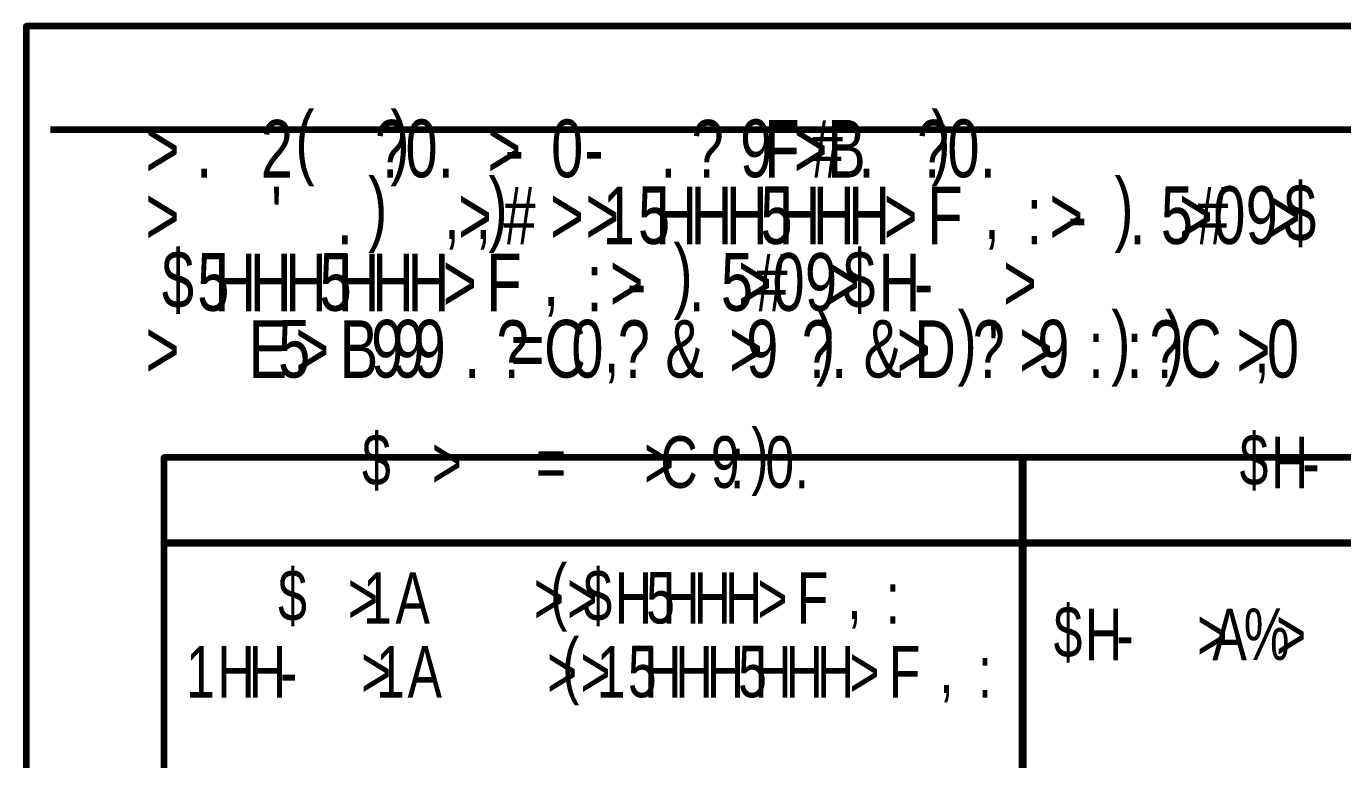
# Model space of a CAD drawing. Header units: inches. Extents: x 19 to 378, y -1 to 556.
# Drawn here: x 19 to 163.7, y 315 to 395.6 of the extents above; entities that cross this region are included whole.
import ezdxf

# ---------------------------------------------------------------- set-up
doc = ezdxf.new("R2010")
doc.units = ezdxf.units.IN
doc.layers.add('P', color=250, linetype='CONTINUOUS', lineweight=100)
doc.layers.add('Text', color=250, linetype='CONTINUOUS', lineweight=100)
doc.styles.get("Standard").update_dxf_attribs({"font": 'txt', "width": 0.75})

msp = doc.modelspace()

# ---------------------------------------------------------------- linework, layer by layer
at = {"layer": 'P', "color": 0, "linetype": 'CONTINUOUS'}
for points in [[(19, 216.11), (255, 216.11), (255, 395.56), (19, 395.56), (19, 216.11)], [(21.67, 384.22), (252.33, 384.22)], [(34.11, 338.89), (128.44, 338.89), (128.44, 348.22), (34.11, 348.22), (34.11, 338.89)], [(128.56, 338.89), (222.89, 338.89), (222.89, 348.22), (128.56, 348.22), (128.56, 338.89)], [(34.11, 310.56), (128.44, 310.56), (128.44, 338.78), (34.11, 338.78), (34.11, 310.56)], [(128.56, 310.56), (222.89, 310.56), (222.89, 338.78), (128.56, 338.78), (128.56, 310.56)]]:
    msp.add_lwpolyline(points, dxfattribs=at)

# ---------------------------------------------------------------- texts
at = {"layer": 'Text', "color": 0, "linetype": 'CONTINUOUS', "attachment_point": 4}
for s, insert, char_height, width in [('{\\fFutura|b1|i0|c1|p15;}', (99.78, 392.56), 5.6667, 6), ('{\\fFutura|b1|i0|c1|p15;}', (102.67, 392.56), 5.6667, 6), ('{\\fFutura|b1|i0|c1|p15;}', (105.11, 392.56), 5.6667, 6), ('{\\fFutura|b1|i0|c1|p15;}', (108.11, 392.56), 5.6667, 6), ('{\\fFutura|b1|i0|c1|p15;}', (111.67, 392.56), 5.6667, 6), ('{\\fFutura|b1|i0|c1|p15;}', (114.33, 392.56), 5.6667, 6), ('{\\fFutura|b1|i0|c1|p15;}', (117.67, 392.56), 5.6667, 6), ('{\\fFutura|b1|i0|c1|p15;}', (119.22, 392.56), 5.6667, 6), ('{\\fFutura|b1|i0|c1|p15;}', (122.89, 392.56), 5.6667, 6), ('{\\fFutura|b1|i0|c1|p15;}', (126.89, 392.56), 5.6667, 6), ('{\\fFutura|b1|i0|c1|p15;}', (131.67, 392.56), 5.6667, 6), ('{\\fFutura|b1|i0|c1|p15;}', (134.78, 392.56), 5.6667, 6), ('{\\fFutura|b1|i0|c1|p15;}', (137.89, 392.56), 5.6667, 6), ('{\\fFutura|b1|i0|c1|p15;}', (140.89, 392.56), 5.6667, 6), ('{\\fFutura|b1|i0|c1|p15;}', (144.44, 392.56), 5.6667, 6), ('{\\fFutura|b1|i0|c1|p15;}', (146, 392.56), 5.6667, 6), ('{\\fFutura|b1|i0|c1|p15;}', (148.78, 392.56), 5.6667, 6), ('{\\fFutura|b1|i0|c1|p15;}', (150.33, 392.56), 5.6667, 6), ('{\\fFutura|b1|i0|c1|p15;}', (153.89, 392.56), 5.6667, 6), ('{\\fFutura|b1|i0|c1|p15;}', (157.44, 392.56), 5.6667, 6), ('{\\fFutura|b1|i0|c1|p15;}', (160.22, 392.56), 5.6667, 6), ('{\\fFutura|b1|i0|c1|p15;}', (161.67, 392.56), 5.6667, 6), ('{\\fFutura|b0|i0|c1|p15;(}', (48.56, 382.11), 6.3333, 6.6667), ('{\\fFutura|b0|i0|c1|p15;)}', (59, 382.11), 6.3333, 6.6667), ('{\\fFutura|b0|i0|c1|p15;)}', (118.44, 382.11), 6.3333, 6.6667), ('{\\fFutura|b0|i0|c1|p15;2}', (44.78, 382.11), 6.3333, 6.6667), ('{\\fFutura|b0|i0|c1|p15;?}', (57.33, 382.11), 6.3333, 6.6667), ('{\\fFutura|b0|i0|c1|p15;0}', (60.67, 382.11), 6.3333, 6.6667), ('{\\fFutura|b0|i0|c1|p15;0}', (76.67, 382.11), 6.3333, 6.6667), ('{\\fFutura|b0|i0|c1|p15;?}', (92.11, 382.11), 6.3333, 6.6667), ('{\\fFutura|b0|i0|c1|p15;9}', (97.44, 382.11), 6.3333, 6.6667), ('{\\fFutura|b0|i0|c1|p15;F}', (100.11, 382.11), 6.3333, 6.6667), ('{\\fFutura|b0|i0|c1|p15;#}', (105.22, 382.11), 6.3333, 6.6667), ('{\\fFutura|b0|i0|c1|p15;B}', (107, 382.11), 6.3333, 6.6667), ('{\\fFutura|b0|i0|c1|p15;?}', (116.89, 382.11), 6.3333, 6.6667), ('{\\fFutura|b0|i0|c1|p15;0}', (120.22, 382.11), 6.3333, 6.6667), ('{\\fFutura|b0|i0|c1|p15;>}', (32.11, 382.11), 6.3333, 6.6667), ('{\\fFutura|b0|i0|c1|p15;>}', (69.67, 382.11), 6.3333, 6.6667), ('{\\fFutura|b0|i0|c1|p15;>}', (103.33, 382.11), 6.3333, 6.6667), ('{\\fFutura|b0|i0|c1|p15;}', (28.22, 382.11), 6.3333, 6.6667), ('{\\fFutura|b0|i0|c1|p15;}', (34, 382.11), 6.3333, 6.6667), ('{\\fFutura|b0|i0|c1|p15;}', (41.11, 382.11), 6.3333, 6.6667), ('{\\fFutura|b0|i0|c1|p15;}', (50.78, 382.11), 6.3333, 6.6667), ('{\\fFutura|b0|i0|c1|p15;}', (54.44, 382.11), 6.3333, 6.6667), ('{\\fFutura|b0|i0|c1|p15;}', (67.78, 382.11), 6.3333, 6.6667), ('{\\fFutura|b0|i0|c1|p15; }', (85.44, 382.11), 6.3333, 6.6667), ('{\\fFutura|b0|i0|c1|p15;}', (93.78, 382.11), 6.3333, 6.6667), ('{\\fFutura|b0|i0|c1|p15;}', (114, 382.11), 6.3333, 6.6667), ('{\\fFutura|b0|i0|c1|p15;-}', (71.56, 382.11), 6.3333, 6.6667), ('{\\fFutura|b0|i0|c1|p15;-}', (80.33, 382.11), 6.3333, 6.6667), ('{\\fFutura|b0|i0|c1|p15;.}', (37.67, 382.11), 6.3333, 6.6667), ('{\\fFutura|b0|i0|c1|p15;)}', (56.56, 374.78), 6.3333, 6.6667), ('{\\fFutura|b0|i0|c1|p15;.}', (64.22, 382.11), 6.3333, 6.6667), ('{\\fFutura|b0|i0|c1|p15;)}', (69.78, 374.78), 6.3333, 6.6667), ('{\\fFutura|b0|i0|c1|p15;.}', (88.67, 382.11), 6.3333, 6.6667), ('{\\fFutura|b0|i0|c1|p15;.}', (110.44, 382.11), 6.3333, 6.6667), ('{\\fFutura|b0|i0|c1|p15;.}', (123.78, 382.11), 6.3333, 6.6667), ('{\\fFutura|b0|i0|c1|p15;)}', (138.56, 374.78), 6.3333, 6.6667), ("{\\fFutura|b0|i0|c1|p15;'}", (45.89, 374.78), 6.3333, 6.6667), ('{\\fFutura|b0|i0|c1|p15;#}', (71.44, 374.78), 6.3333, 6.6667), ('{\\fFutura|b0|i0|c1|p15;1}', (82.33, 374.78), 6.3333, 6.6667), ('{\\fFutura|b0|i0|c1|p15;5}', (86.22, 374.78), 6.3333, 6.6667), ('{\\fFutura|b0|i0|c1|p15;H}', (88.11, 374.78), 6.3333, 6.6667), ('{\\fFutura|b0|i0|c1|p15;H}', (92, 374.78), 6.3333, 6.6667), ('{\\fFutura|b0|i0|c1|p15;H}', (95.89, 374.78), 6.3333, 6.6667), ('{\\fFutura|b0|i0|c1|p15;5}', (99.67, 374.78), 6.3333, 6.6667), ('{\\fFutura|b0|i0|c1|p15;H}', (101.67, 374.78), 6.3333, 6.6667), ('{\\fFutura|b0|i0|c1|p15;H}', (105.44, 374.78), 6.3333, 6.6667), ('{\\fFutura|b0|i0|c1|p15;H}', (109.33, 374.78), 6.3333, 6.6667), ('{\\fFutura|b0|i0|c1|p15;F}', (118, 374.78), 6.3333, 6.6667), ('{\\fFutura|b0|i0|c1|p15;5}', (143.67, 374.78), 6.3333, 6.6667), ('{\\fFutura|b0|i0|c1|p15;#}', (147.56, 374.78), 6.3333, 6.6667), ('{\\fFutura|b0|i0|c1|p15;0}', (149.44, 374.78), 6.3333, 6.6667), ('{\\fFutura|b0|i0|c1|p15;9}', (153, 374.78), 6.3333, 6.6667), ('{\\fFutura|b0|i0|c1|p15;$}', (157.22, 374.78), 6.3333, 6.6667), ('{\\fFutura|b0|i0|c1|p15;>}', (32.11, 374.78), 6.3333, 6.6667), ('{\\fFutura|b0|i0|c1|p15;>}', (66.44, 374.78), 6.3333, 6.6667), ('{\\fFutura|b0|i0|c1|p15;>}', (76.56, 374.78), 6.3333, 6.6667), ('{\\fFutura|b0|i0|c1|p15;>}', (80.44, 374.78), 6.3333, 6.6667), ('{\\fFutura|b0|i0|c1|p15;>}', (113.22, 374.78), 6.3333, 6.6667), ('{\\fFutura|b0|i0|c1|p15;:}', (128.89, 374.78), 6.3333, 6.6667), ('{\\fFutura|b0|i0|c1|p15;>}', (131.44, 374.78), 6.3333, 6.6667), ('{\\fFutura|b0|i0|c1|p15;>}', (145.67, 374.78), 6.3333, 6.6667), ('{\\fFutura|b0|i0|c1|p15;>}', (155.33, 374.78), 6.3333, 6.6667), ('{\\fFutura|b0|i0|c1|p15;}', (28.22, 374.78), 6.3333, 6.6667), ('{\\fFutura|b0|i0|c1|p15;}', (34, 374.78), 6.3333, 6.6667), ('{\\fFutura|b0|i0|c1|p15; }', (39.67, 374.78), 6.3333, 6.6667), ('{\\fFutura|b0|i0|c1|p15;}', (43, 374.78), 6.3333, 6.6667), ('{\\fFutura|b0|i0|c1|p15;}', (49.33, 374.78), 6.3333, 6.6667), ('{\\fFutura|b0|i0|c1|p15;}', (58.22, 374.78), 6.3333, 6.6667), ('{\\fFutura|b0|i0|c1|p15;}', (61.22, 374.78), 6.3333, 6.6667), ('{\\fFutura|b0|i0|c1|p15; }', (73.33, 374.78), 6.3333, 6.6667), ('{\\fFutura|b0|i0|c1|p15;}', (78.56, 374.78), 6.3333, 6.6667), ('{\\fFutura|b0|i0|c1|p15;}', (115.11, 374.78), 6.3333, 6.6667), ('{\\fFutura|b0|i0|c1|p15;}', (121.22, 374.78), 6.3333, 6.6667), ('{\\fFutura|b0|i0|c1|p15; }', (125.67, 374.78), 6.3333, 6.6667), ('{\\fFutura|b0|i0|c1|p15;}', (161.11, 374.78), 6.3333, 6.6667), ('{\\fFutura|b0|i0|c1|p15;-}', (133.44, 374.78), 6.3333, 6.6667), ('{\\fFutura|b0|i0|c1|p15;.}', (53.11, 374.78), 6.3333, 6.6667), ('{\\fFutura|b0|i0|c1|p15;,}', (64.89, 374.78), 6.3333, 6.6667), ('{\\fFutura|b0|i0|c1|p15;,}', (68.33, 374.78), 6.3333, 6.6667), ('{\\fFutura|b0|i0|c1|p15;)}', (90.11, 367.44), 6.3333, 6.6667), ('{\\fFutura|b0|i0|c1|p15;,}', (124.22, 374.78), 6.3333, 6.6667), ('{\\fFutura|b0|i0|c1|p15;.}', (140.22, 374.78), 6.3333, 6.6667), ('{\\fFutura|b0|i0|c1|p15;$}', (33.89, 367.44), 6.3333, 6.6667), ('{\\fFutura|b0|i0|c1|p15;5}', (37.78, 367.44), 6.3333, 6.6667), ('{\\fFutura|b0|i0|c1|p15;H}', (39.67, 367.44), 6.3333, 6.6667), ('{\\fFutura|b0|i0|c1|p15;H}', (43.56, 367.44), 6.3333, 6.6667), ('{\\fFutura|b0|i0|c1|p15;H}', (47.44, 367.44), 6.3333, 6.6667), ('{\\fFutura|b0|i0|c1|p15;5}', (51.22, 367.44), 6.3333, 6.6667), ('{\\fFutura|b0|i0|c1|p15;H}', (53.22, 367.44), 6.3333, 6.6667), ('{\\fFutura|b0|i0|c1|p15;H}', (57, 367.44), 6.3333, 6.6667), ('{\\fFutura|b0|i0|c1|p15;H}', (60.89, 367.44), 6.3333, 6.6667), ('{\\fFutura|b0|i0|c1|p15;F}', (69.56, 367.44), 6.3333, 6.6667), ('{\\fFutura|b0|i0|c1|p15;5}', (95.33, 367.44), 6.3333, 6.6667), ('{\\fFutura|b0|i0|c1|p15;#}', (99.11, 367.44), 6.3333, 6.6667), ('{\\fFutura|b0|i0|c1|p15;0}', (101, 367.44), 6.3333, 6.6667), ('{\\fFutura|b0|i0|c1|p15;9}', (104.56, 367.44), 6.3333, 6.6667), ('{\\fFutura|b0|i0|c1|p15;$}', (108.78, 367.44), 6.3333, 6.6667), ('{\\fFutura|b0|i0|c1|p15;H}', (112.67, 367.44), 6.3333, 6.6667), ('{\\fFutura|b0|i0|c1|p15;>}', (64.78, 367.44), 6.3333, 6.6667), ('{\\fFutura|b0|i0|c1|p15;:}', (80.56, 367.44), 6.3333, 6.6667), ('{\\fFutura|b0|i0|c1|p15;>}', (83.11, 367.44), 6.3333, 6.6667), ('{\\fFutura|b0|i0|c1|p15;>}', (97.22, 367.44), 6.3333, 6.6667), ('{\\fFutura|b0|i0|c1|p15;>}', (106.89, 367.44), 6.3333, 6.6667), ('{\\fFutura|b0|i0|c1|p15;>}', (126.33, 367.44), 6.3333, 6.6667), ('{\\fFutura|b0|i0|c1|p15;}', (66.67, 367.44), 6.3333, 6.6667), ('{\\fFutura|b0|i0|c1|p15;}', (72.89, 367.44), 6.3333, 6.6667), ('{\\fFutura|b0|i0|c1|p15; }', (77.22, 367.44), 6.3333, 6.6667), ('{\\fFutura|b0|i0|c1|p15;}', (121.67, 367.44), 6.3333, 6.6667), ('{\\fFutura|b0|i0|c1|p15;}', (128.22, 367.44), 6.3333, 6.6667), ('{\\fFutura|b0|i0|c1|p15;}', (133.44, 367.44), 6.3333, 6.6667), ('{\\fFutura|b0|i0|c1|p15;-}', (85, 367.44), 6.3333, 6.6667), ('{\\fFutura|b0|i0|c1|p15;-}', (116.56, 367.44), 6.3333, 6.6667), ('{\\fFutura|b0|i0|c1|p15;,}', (75.78, 367.44), 6.3333, 6.6667), ('{\\fFutura|b0|i0|c1|p15;.}', (91.78, 367.44), 6.3333, 6.6667), ('{\\fFutura|b0|i0|c1|p15;)}', (105.78, 360.11), 6.3333, 6.6667), ('{\\fFutura|b0|i0|c1|p15;)}', (121.33, 360.11), 6.3333, 6.6667), ('{\\fFutura|b0|i0|c1|p15;)}', (138.22, 360.11), 6.3333, 6.6667), ('{\\fFutura|b0|i0|c1|p15;)}', (144.11, 360.11), 6.3333, 6.6667), ('{\\fFutura|b0|i0|c1|p15;E}', (43.44, 360.11), 6.3333, 6.6667), ('{\\fFutura|b0|i0|c1|p15;5}', (46.67, 360.11), 6.3333, 6.6667), ('{\\fFutura|b0|i0|c1|p15;B}', (53.44, 360.11), 6.3333, 6.6667), ('{\\fFutura|b0|i0|c1|p15;9}', (56.89, 360.11), 6.3333, 6.6667), ('{\\fFutura|b0|i0|c1|p15;9}', (59.22, 360.11), 6.3333, 6.6667), ('{\\fFutura|b0|i0|c1|p15;9}', (61.56, 360.11), 6.3333, 6.6667), ('{\\fFutura|b0|i0|c1|p15;?}', (70.67, 360.11), 6.3333, 6.6667), ('{\\fFutura|b0|i0|c1|p15;C}', (75.89, 360.11), 6.3333, 6.6667), ('{\\fFutura|b0|i0|c1|p15;0}', (78.89, 360.11), 6.3333, 6.6667), ('{\\fFutura|b0|i0|c1|p15;?}', (84, 360.11), 6.3333, 6.6667), ('{\\fFutura|b0|i0|c1|p15;&}', (89.22, 360.11), 6.3333, 6.6667), ('{\\fFutura|b0|i0|c1|p15;9}', (98.11, 360.11), 6.3333, 6.6667), ('{\\fFutura|b0|i0|c1|p15;?}', (104.22, 360.11), 6.3333, 6.6667), ('{\\fFutura|b0|i0|c1|p15;&}', (111, 360.11), 6.3333, 6.6667), ('{\\fFutura|b0|i0|c1|p15;D}', (116.56, 360.11), 6.3333, 6.6667), ('{\\fFutura|b0|i0|c1|p15;?}', (123, 360.11), 6.3333, 6.6667), ("{\\fFutura|b0|i0|c1|p15;'}", (124.67, 360.11), 6.3333, 6.6667), ('{\\fFutura|b0|i0|c1|p15;9}', (130.11, 360.11), 6.3333, 6.6667), ('{\\fFutura|b0|i0|c1|p15;?}', (142.44, 360.11), 6.3333, 6.6667), ('{\\fFutura|b0|i0|c1|p15;C}', (145.78, 360.11), 6.3333, 6.6667), ('{\\fFutura|b0|i0|c1|p15;0}', (155.33, 360.11), 6.3333, 6.6667), ('{\\fFutura|b0|i0|c1|p15;>}', (32.11, 360.11), 6.3333, 6.6667), ('{\\fFutura|b0|i0|c1|p15;>}', (48.56, 360.11), 6.3333, 6.6667), ('{\\fFutura|b0|i0|c1|p15;>}', (96.22, 360.11), 6.3333, 6.6667), ('{\\fFutura|b0|i0|c1|p15;>}', (114.67, 360.11), 6.3333, 6.6667), ('{\\fFutura|b0|i0|c1|p15;>}', (128.11, 360.11), 6.3333, 6.6667), ('{\\fFutura|b0|i0|c1|p15;:}', (135.67, 360.11), 6.3333, 6.6667), ('{\\fFutura|b0|i0|c1|p15;:}', (139.89, 360.11), 6.3333, 6.6667), ('{\\fFutura|b0|i0|c1|p15;>}', (152, 360.11), 6.3333, 6.6667), ('{\\fFutura|b0|i0|c1|p15;=}', (72.22, 360.11), 6.3333, 6.6667), ('{\\fFutura|b0|i0|c1|p15;}', (28.22, 360.11), 6.3333, 6.6667), ('{\\fFutura|b0|i0|c1|p15;}', (34, 360.11), 6.3333, 6.6667), ('{\\fFutura|b0|i0|c1|p15;}', (39.67, 360.11), 6.3333, 6.6667), ('{\\fFutura|b0|i0|c1|p15;}', (50.56, 360.11), 6.3333, 6.6667), ('{\\fFutura|b0|i0|c1|p15; }', (63.89, 360.11), 6.3333, 6.6667), ('{\\fFutura|b0|i0|c1|p15;}', (85.56, 360.11), 6.3333, 6.6667), ('{\\fFutura|b0|i0|c1|p15; }', (93, 360.11), 6.3333, 6.6667), ('{\\fFutura|b0|i0|c1|p15;}', (100.44, 360.11), 6.3333, 6.6667), ('{\\fFutura|b0|i0|c1|p15; }', (132.44, 360.11), 6.3333, 6.6667), ('{\\fFutura|b0|i0|c1|p15; }', (148.78, 360.11), 6.3333, 6.6667), ('{\\fFutura|b0|i0|c1|p15;}', (159, 360.11), 6.3333, 6.6667), ('{\\fFutura|b0|i0|c1|p15;}', (162.67, 360.11), 6.3333, 6.6667), ('{\\fFutura|b0|i0|c1|p15;.}', (67.11, 360.11), 6.3333, 6.6667), ('{\\fFutura|b0|i0|c1|p15;,}', (82.44, 360.11), 6.3333, 6.6667), ('{\\fFutura|b0|i0|c1|p15;.}', (107.44, 360.11), 6.3333, 6.6667), ('{\\fFutura|b0|i0|c1|p15;,}', (153.89, 360.11), 6.3333, 6.6667), ('{\\fFutura|b0|i0|c1|p15;)}', (98.67, 347.67), 5.6667, 6), ('{\\fFutura|b0|i0|c1|p15;$}', (55.89, 347.67), 5.6667, 6), ('{\\fFutura|b0|i0|c1|p15;C}', (88.67, 347.67), 5.6667, 6), ('{\\fFutura|b0|i0|c1|p15;9}', (94.22, 347.67), 5.6667, 6), ('{\\fFutura|b0|i0|c1|p15;0}', (100.22, 347.67), 5.6667, 6), ('{\\fFutura|b0|i0|c1|p15;$}', (152.33, 347.67), 5.6667, 6), ('{\\fFutura|b0|i0|c1|p15;H}', (155.78, 347.67), 5.6667, 6), ('{\\fFutura|b0|i0|c1|p15;>}', (63.56, 347.67), 5.6667, 6), ('{\\fFutura|b0|i0|c1|p15;=}', (75, 347.67), 5.6667, 6), ('{\\fFutura|b0|i0|c1|p15;>}', (86.89, 347.67), 5.6667, 6), ('{\\fFutura|b0|i0|c1|p15;:}', (96.33, 347.67), 5.6667, 6), ('{\\fFutura|b0|i0|c1|p15;}', (59.33, 347.67), 5.6667, 6), ('{\\fFutura|b0|i0|c1|p15;}', (65.22, 347.67), 5.6667, 6), ('{\\fFutura|b0|i0|c1|p15;}', (70, 347.67), 5.6667, 6), ('{\\fFutura|b0|i0|c1|p15;}', (78.22, 347.67), 5.6667, 6), ('{\\fFutura|b0|i0|c1|p15;}', (83, 347.67), 5.6667, 6), ('{\\fFutura|b0|i0|c1|p15; }', (91.33, 347.67), 5.6667, 6), ('{\\fFutura|b0|i0|c1|p15;-}', (159.22, 347.67), 5.6667, 6), ('{\\fFutura|b0|i0|c1|p15;.}', (103.44, 347.67), 5.6667, 6), ('{\\fFutura|b0|i0|c1|p15;$}', (46.67, 332.78), 5.6667, 6), ('{\\fFutura|b0|i0|c1|p15;1}', (56, 332.78), 5.6667, 6), ('{\\fFutura|b0|i0|c1|p15;A}', (59.56, 332.78), 5.6667, 6), ('{\\fFutura|b0|i0|c1|p15;(}', (76.56, 332.78), 5.6667, 6), ('{\\fFutura|b0|i0|c1|p15;$}', (80.22, 332.78), 5.6667, 6), ('{\\fFutura|b0|i0|c1|p15;H}', (83.67, 332.78), 5.6667, 6), ('{\\fFutura|b0|i0|c1|p15;5}', (87.11, 332.78), 5.6667, 6), ('{\\fFutura|b0|i0|c1|p15;H}', (88.89, 332.78), 5.6667, 6), ('{\\fFutura|b0|i0|c1|p15;H}', (92.33, 332.78), 5.6667, 6), ('{\\fFutura|b0|i0|c1|p15;H}', (95.78, 332.78), 5.6667, 6), ('{\\fFutura|b0|i0|c1|p15;F}', (103.67, 332.78), 5.6667, 6), ('{\\fFutura|b0|i0|c1|p15;>}', (54.33, 332.78), 5.6667, 6), ('{\\fFutura|b0|i0|c1|p15;>}', (74.78, 332.78), 5.6667, 6), ('{\\fFutura|b0|i0|c1|p15;>}', (78.44, 332.78), 5.6667, 6), ('{\\fFutura|b0|i0|c1|p15;>}', (99.33, 332.78), 5.6667, 6), ('{\\fFutura|b0|i0|c1|p15;:}', (113.44, 332.78), 5.6667, 6), ('{\\fFutura|b0|i0|c1|p15;}', (50.11, 332.78), 5.6667, 6), ('{\\fFutura|b0|i0|c1|p15;}', (63, 332.78), 5.6667, 6), ('{\\fFutura|b0|i0|c1|p15;}', (66.78, 332.78), 5.6667, 6), ('{\\fFutura|b0|i0|c1|p15;}', (70.78, 332.78), 5.6667, 6), ('{\\fFutura|b0|i0|c1|p15;}', (101, 332.78), 5.6667, 6), ('{\\fFutura|b0|i0|c1|p15;}', (106.56, 332.78), 5.6667, 6), ('{\\fFutura|b0|i0|c1|p15; }', (110.56, 332.78), 5.6667, 6), ('{\\fFutura|b0|i0|c1|p15;,}', (109.22, 332.78), 5.6667, 6), ('{\\fFutura|b0|i0|c1|p15;$}', (131.89, 328.78), 5.6667, 6), ('{\\fFutura|b0|i0|c1|p15;H}', (135.33, 328.78), 5.6667, 6), ('{\\fFutura|b0|i0|c1|p15;A}', (149.33, 328.78), 5.6667, 6), ('{\\fFutura|b0|i0|c1|p15;%}', (152.78, 328.78), 5.6667, 6), ('{\\fFutura|b0|i0|c1|p15;>}', (147.67, 328.78), 5.6667, 6), ('{\\fFutura|b0|i0|c1|p15;>}', (156.33, 328.78), 5.6667, 6), ('{\\fFutura|b0|i0|c1|p15;(}', (77.89, 324.67), 5.6667, 6), ('{\\fFutura|b0|i0|c1|p15;-}', (138.78, 328.78), 5.6667, 6), ('{\\fFutura|b0|i0|c1|p15;}', (143.44, 328.78), 5.6667, 6), ('{\\fFutura|b0|i0|c1|p15;}', (158, 328.78), 5.6667, 6), ('{\\fFutura|b0|i0|c1|p15;}', (161.89, 328.78), 5.6667, 6), ('{\\fFutura|b0|i0|c1|p15;1}', (36.56, 324.67), 5.6667, 6), ('{\\fFutura|b0|i0|c1|p15;H}', (40, 324.67), 5.6667, 6), ('{\\fFutura|b0|i0|c1|p15;H}', (43.44, 324.67), 5.6667, 6), ('{\\fFutura|b0|i0|c1|p15;1}', (57.44, 324.67), 5.6667, 6), ('{\\fFutura|b0|i0|c1|p15;A}', (60.89, 324.67), 5.6667, 6), ('{\\fFutura|b0|i0|c1|p15;1}', (81.67, 324.67), 5.6667, 6), ('{\\fFutura|b0|i0|c1|p15;5}', (85.11, 324.67), 5.6667, 6), ('{\\fFutura|b0|i0|c1|p15;H}', (86.89, 324.67), 5.6667, 6), ('{\\fFutura|b0|i0|c1|p15;H}', (90.33, 324.67), 5.6667, 6), ('{\\fFutura|b0|i0|c1|p15;H}', (93.78, 324.67), 5.6667, 6), ('{\\fFutura|b0|i0|c1|p15;5}', (97.22, 324.67), 5.6667, 6), ('{\\fFutura|b0|i0|c1|p15;H}', (99, 324.67), 5.6667, 6), ('{\\fFutura|b0|i0|c1|p15;H}', (102.44, 324.67), 5.6667, 6), ('{\\fFutura|b0|i0|c1|p15;H}', (105.89, 324.67), 5.6667, 6), ('{\\fFutura|b0|i0|c1|p15;F}', (113.78, 324.67), 5.6667, 6), ('{\\fFutura|b0|i0|c1|p15;>}', (55.78, 324.67), 5.6667, 6), ('{\\fFutura|b0|i0|c1|p15;>}', (76.22, 324.67), 5.6667, 6), ('{\\fFutura|b0|i0|c1|p15;>}', (79.89, 324.67), 5.6667, 6), ('{\\fFutura|b0|i0|c1|p15;>}', (109.44, 324.67), 5.6667, 6), ('{\\fFutura|b0|i0|c1|p15;:}', (123.56, 324.67), 5.6667, 6), ('{\\fFutura|b0|i0|c1|p15;-}', (46.89, 324.67), 5.6667, 6), ('{\\fFutura|b0|i0|c1|p15;}', (51.56, 324.67), 5.6667, 6), ('{\\fFutura|b0|i0|c1|p15;}', (64.44, 324.67), 5.6667, 6), ('{\\fFutura|b0|i0|c1|p15;}', (68.22, 324.67), 5.6667, 6), ('{\\fFutura|b0|i0|c1|p15;}', (72.22, 324.67), 5.6667, 6), ('{\\fFutura|b0|i0|c1|p15;}', (111.11, 324.67), 5.6667, 6), ('{\\fFutura|b0|i0|c1|p15;}', (116.67, 324.67), 5.6667, 6), ('{\\fFutura|b0|i0|c1|p15; }', (120.67, 324.67), 5.6667, 6), ('{\\fFutura|b0|i0|c1|p15;,}', (119.33, 324.67), 5.6667, 6)]:
    msp.add_mtext(s, dxfattribs=dict(at, insert=insert, char_height=char_height, width=width))

doc.saveas('drawing.dxf')
